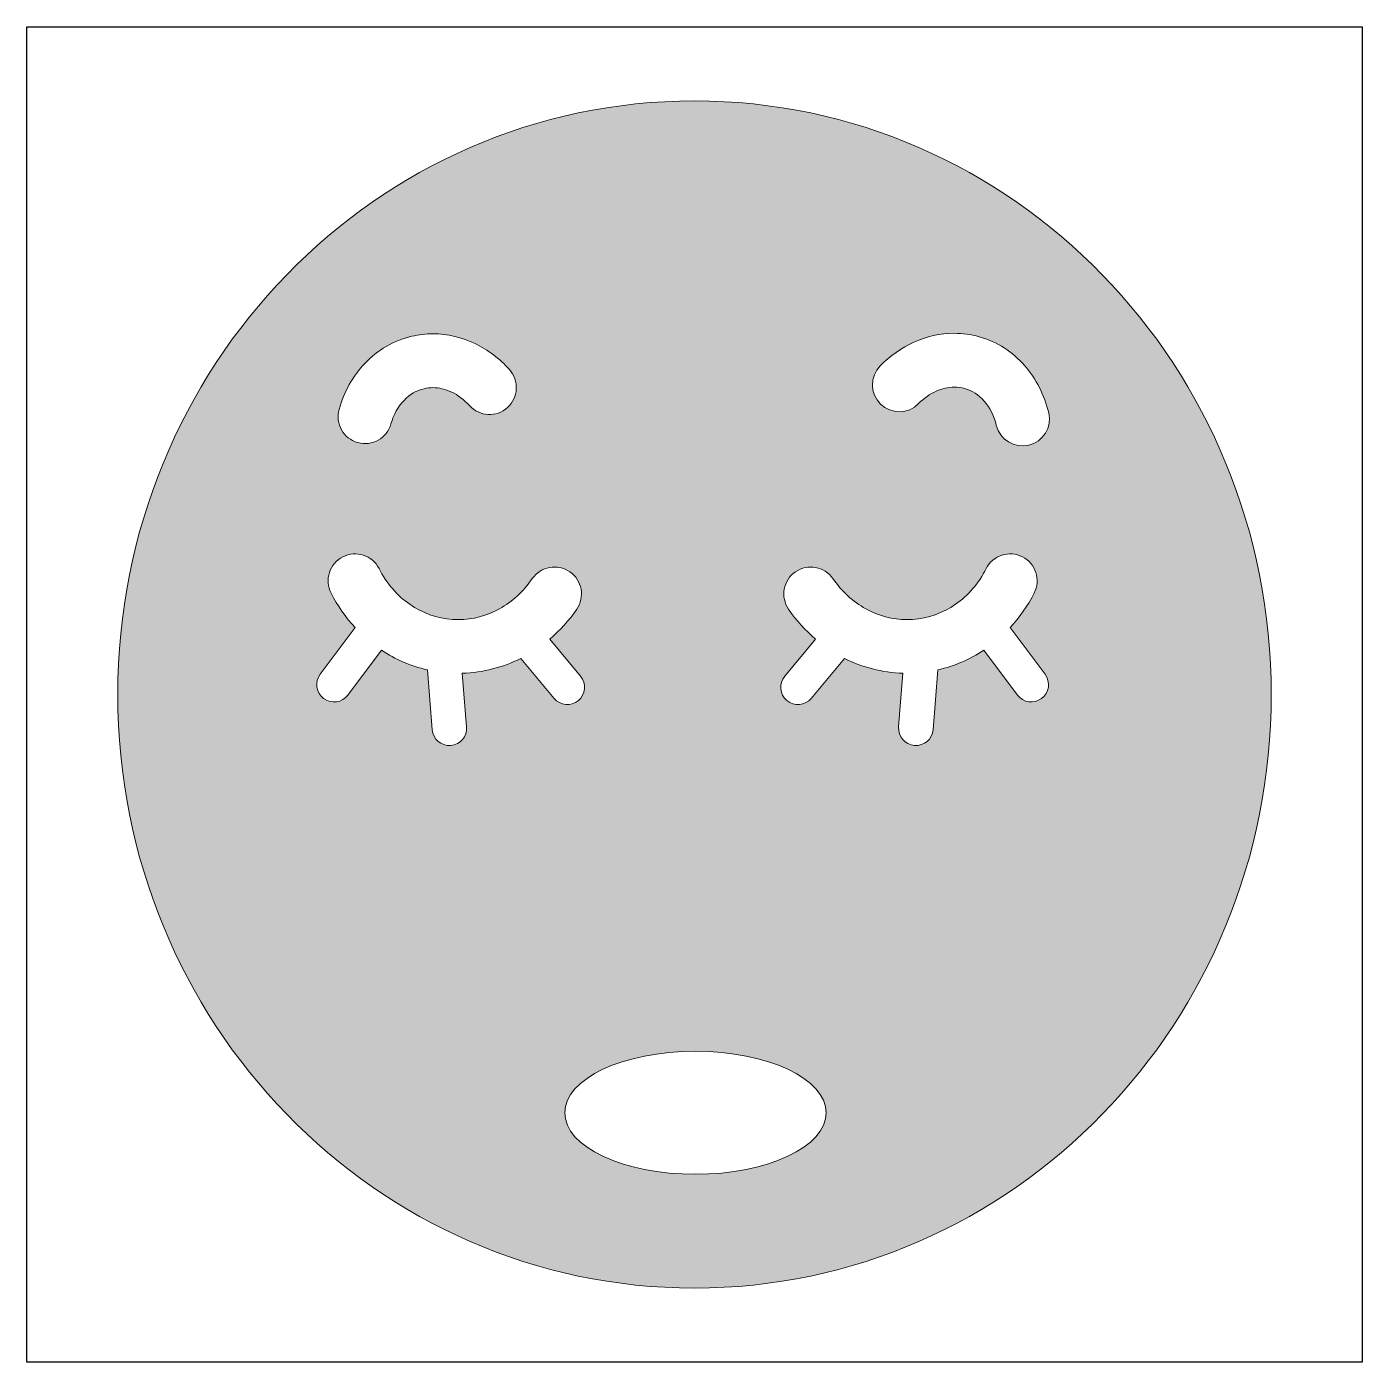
# Model space of a CAD drawing. Header units: inches. Extents: x 0 to 114, y 0 to 114.
import ezdxf

# ---------------------------------------------------------------- set-up
doc = ezdxf.new("R2010")
doc.units = ezdxf.units.IN
doc.header["$MEASUREMENT"] = 0
doc.layers.add('Image Background', color=7, linetype='Continuous')
doc.layers.add('Layer 1', color=7, linetype='Continuous')
picture_1 = doc.add_image_def('image1.png', size_in_pixel=(1350, 1350))

msp = doc.modelspace()

# ---------------------------------------------------------------- hatches: boundary and pattern name
at = {"layer": 'Layer 1', "true_color": 0xfcd672}
h = msp.add_hatch(color=41, dxfattribs=at)
h.dxf.hatch_style = 2
edge = h.paths.add_edge_path()
edge.add_spline(control_points=[(57.15, 107.95), (29.89, 107.95), (7.79, 85.21), (7.79, 57.15), (7.79, 29.09), (29.89, 6.35), (57.15, 6.35), (84.41, 6.35), (106.51, 29.09), (106.51, 57.15), (106.51, 85.21), (84.41, 107.95), (57.15, 107.95)], knot_values=[0, 0, 0, 0, 1, 1, 1, 2, 2, 2, 3, 3, 3, 4, 4, 4, 4], degree=3, periodic=1)
edge = h.paths.add_edge_path()
edge.add_spline(control_points=[(26.73, 81.55), (27.16, 83.04), (27.9, 84.4), (28.96, 85.51), (30.01, 86.61), (31.38, 87.44), (32.96, 87.81), (32.96, 87.81), (32.95, 87.81), (32.95, 87.81), (33.56, 87.95), (34.16, 88.02), (34.76, 88.02), (36.03, 88.02), (37.26, 87.71), (38.37, 87.18), (39.48, 86.65), (40.47, 85.89), (41.31, 84.96), (41.31, 84.96), (41.31, 84.96), (41.31, 84.96), (42.16, 84.02), (42.09, 82.56), (41.15, 81.71), (40.2, 80.85), (38.75, 80.93), (37.89, 81.87), (37.43, 82.38), (36.91, 82.77), (36.37, 83.03), (35.83, 83.29), (35.29, 83.41), (34.76, 83.41), (34.51, 83.41), (34.26, 83.38), (34.01, 83.32), (34.01, 83.32), (34.01, 83.32), (34.01, 83.32), (33.35, 83.17), (32.78, 82.83), (32.29, 82.32), (31.8, 81.81), (31.4, 81.12), (31.17, 80.3), (30.82, 79.07), (29.55, 78.36), (28.33, 78.71), (27.1, 79.05), (26.39, 80.32), (26.73, 81.55)], knot_values=[0, 0, 0, 0, 1, 1, 1, 2, 2, 2, 3, 3, 3, 4, 4, 4, 5, 5, 5, 6, 6, 6, 7, 7, 7, 8, 8, 8, 9, 9, 9, 10, 10, 10, 11, 11, 11, 12, 12, 12, 13, 13, 13, 14, 14, 14, 15, 15, 15, 16, 16, 16, 17, 17, 17, 17], degree=3, periodic=1)
edge = h.paths.add_edge_path()
edge.add_spline(control_points=[(37.65, 54.38), (37.71, 53.56), (37.11, 52.85), (36.29, 52.79), (35.48, 52.72), (34.76, 53.33), (34.7, 54.14), (34.7, 54.14), (34.29, 59.26), (34.29, 59.26), (32.87, 59.58), (31.55, 60.16), (30.37, 60.95), (30.37, 60.95), (27.49, 57.1), (27.49, 57.1), (27, 56.45), (26.07, 56.32), (25.41, 56.81), (24.76, 57.3), (24.63, 58.22), (25.12, 58.88), (25.12, 58.88), (28.11, 62.87), (28.11, 62.87), (27.3, 63.75), (26.6, 64.75), (26.05, 65.83), (26.05, 65.83), (26.05, 65.83), (26.05, 65.83), (25.47, 66.96), (25.91, 68.35), (27.05, 68.93), (28.18, 69.51), (29.57, 69.06), (30.15, 67.93), (30.79, 66.67), (31.7, 65.62), (32.78, 64.87), (33.86, 64.12), (35.1, 63.67), (36.45, 63.58), (36.61, 63.57), (36.77, 63.56), (36.93, 63.56), (38.19, 63.56), (39.38, 63.89), (40.47, 64.49), (41.55, 65.09), (42.52, 65.98), (43.27, 67.07), (44, 68.11), (45.43, 68.38), (46.48, 67.65), (47.53, 66.93), (47.79, 65.5), (47.07, 64.45), (46.41, 63.49), (45.63, 62.64), (44.76, 61.89), (44.76, 61.89), (47.4, 58.72), (47.4, 58.72), (47.92, 58.09), (47.84, 57.16), (47.21, 56.63), (46.58, 56.11), (45.65, 56.19), (45.13, 56.82), (45.13, 56.82), (42.28, 60.24), (42.28, 60.24), (40.75, 59.47), (39.06, 59.02), (37.28, 58.97), (37.28, 58.97), (37.65, 54.38), (37.65, 54.38)], knot_values=[0, 0, 0, 0, 1, 1, 1, 2, 2, 2, 3, 3, 3, 4, 4, 4, 5, 5, 5, 6, 6, 6, 7, 7, 7, 8, 8, 8, 9, 9, 9, 10, 10, 10, 11, 11, 11, 12, 12, 12, 13, 13, 13, 14, 14, 14, 15, 15, 15, 16, 16, 16, 17, 17, 17, 18, 18, 18, 19, 19, 19, 20, 20, 20, 21, 21, 21, 22, 22, 22, 23, 23, 23, 24, 24, 24, 25, 25, 25, 26, 26, 26, 26], degree=3, periodic=1)
edge = h.paths.add_edge_path()
edge.add_spline(control_points=[(57.23, 16.09), (51.05, 16.09), (46.04, 18.45), (46.04, 21.36), (46.04, 24.26), (51.05, 26.62), (57.23, 26.62), (63.41, 26.62), (68.42, 24.26), (68.42, 21.36), (68.42, 18.45), (63.41, 16.09), (57.23, 16.09)], knot_values=[0, 0, 0, 0, 1, 1, 1, 2, 2, 2, 3, 3, 3, 4, 4, 4, 4], degree=3, periodic=1)
edge = h.paths.add_edge_path()
edge.add_spline(control_points=[(86.86, 56.81), (86.2, 56.32), (85.28, 56.45), (84.78, 57.1), (84.78, 57.1), (81.9, 60.95), (81.9, 60.95), (80.72, 60.16), (79.4, 59.58), (77.98, 59.26), (77.98, 59.26), (77.57, 54.14), (77.57, 54.14), (77.51, 53.33), (76.79, 52.72), (75.98, 52.79), (75.16, 52.85), (74.56, 53.56), (74.62, 54.38), (74.62, 54.38), (74.99, 58.97), (74.99, 58.97), (73.21, 59.02), (71.52, 59.47), (69.99, 60.24), (69.99, 60.24), (67.14, 56.82), (67.14, 56.82), (66.62, 56.19), (65.69, 56.11), (65.06, 56.63), (64.43, 57.16), (64.35, 58.09), (64.87, 58.72), (64.87, 58.72), (67.51, 61.89), (67.51, 61.89), (66.64, 62.64), (65.86, 63.49), (65.2, 64.45), (64.48, 65.5), (64.75, 66.93), (65.79, 67.65), (66.84, 68.38), (68.27, 68.11), (69, 67.07), (69.75, 65.98), (70.72, 65.09), (71.8, 64.49), (72.89, 63.89), (74.08, 63.56), (75.34, 63.56), (75.5, 63.56), (75.66, 63.57), (75.82, 63.58), (77.17, 63.67), (78.41, 64.12), (79.49, 64.87), (80.57, 65.62), (81.48, 66.67), (82.12, 67.93), (82.7, 69.06), (84.09, 69.51), (85.22, 68.93), (86.36, 68.35), (86.8, 66.96), (86.22, 65.83), (85.67, 64.75), (84.97, 63.75), (84.16, 62.87), (84.16, 62.87), (87.15, 58.88), (87.15, 58.88), (87.64, 58.22), (87.51, 57.3), (86.86, 56.81)], knot_values=[0, 0, 0, 0, 1, 1, 1, 2, 2, 2, 3, 3, 3, 4, 4, 4, 5, 5, 5, 6, 6, 6, 7, 7, 7, 8, 8, 8, 9, 9, 9, 10, 10, 10, 11, 11, 11, 12, 12, 12, 13, 13, 13, 14, 14, 14, 15, 15, 15, 16, 16, 16, 17, 17, 17, 18, 18, 18, 19, 19, 19, 20, 20, 20, 21, 21, 21, 22, 22, 22, 23, 23, 23, 24, 24, 24, 25, 25, 25, 25], degree=3, periodic=1)
edge = h.paths.add_edge_path()
edge.add_spline(control_points=[(85.76, 78.48), (84.52, 78.19), (83.28, 78.95), (82.98, 80.19), (82.79, 81.02), (82.41, 81.73), (81.95, 82.26), (81.48, 82.79), (80.92, 83.15), (80.27, 83.33), (79.97, 83.41), (79.68, 83.45), (79.38, 83.45), (78.87, 83.45), (78.35, 83.34), (77.83, 83.1), (77.3, 82.87), (76.79, 82.51), (76.33, 82.04), (75.44, 81.13), (73.98, 81.12), (73.07, 82.01), (72.16, 82.9), (72.15, 84.36), (73.04, 85.27), (73.88, 86.12), (74.86, 86.81), (75.93, 87.3), (77, 87.78), (78.17, 88.06), (79.38, 88.06), (80.09, 88.06), (80.8, 87.96), (81.51, 87.77), (83.06, 87.34), (84.4, 86.45), (85.4, 85.3), (86.41, 84.16), (87.1, 82.76), (87.46, 81.25), (87.46, 81.25), (87.46, 81.25), (87.46, 81.25), (87.76, 80.02), (86.99, 78.77), (85.76, 78.48)], knot_values=[0, 0, 0, 0, 1, 1, 1, 2, 2, 2, 3, 3, 3, 4, 4, 4, 5, 5, 5, 6, 6, 6, 7, 7, 7, 8, 8, 8, 9, 9, 9, 10, 10, 10, 11, 11, 11, 12, 12, 12, 13, 13, 13, 14, 14, 14, 15, 15, 15, 15], degree=3, periodic=1)

# ---------------------------------------------------------------- linework, layer by layer
at = {"layer": 'Layer 1', "lineweight": 0}
for points, knots in [([(57.15, 107.95), (29.89, 107.95), (7.79, 85.21), (7.79, 57.15), (7.79, 29.09), (29.89, 6.35), (57.15, 6.35), (84.41, 6.35), (106.51, 29.09), (106.51, 57.15), (106.51, 85.21), (84.41, 107.95), (57.15, 107.95)], [0, 0, 0, 0, 1, 1, 1, 2, 2, 2, 3, 3, 3, 4, 4, 4, 4]), ([(26.73, 81.55), (27.16, 83.04), (27.9, 84.4), (28.96, 85.51), (30.01, 86.61), (31.38, 87.44), (32.96, 87.81), (32.96, 87.81), (32.95, 87.81), (32.95, 87.81), (33.56, 87.95), (34.16, 88.02), (34.76, 88.02), (36.03, 88.02), (37.26, 87.71), (38.37, 87.18), (39.48, 86.65), (40.47, 85.89), (41.31, 84.96), (41.31, 84.96), (41.31, 84.96), (41.31, 84.96), (42.16, 84.02), (42.09, 82.56), (41.15, 81.71), (40.2, 80.85), (38.75, 80.93), (37.89, 81.87), (37.43, 82.38), (36.91, 82.77), (36.37, 83.03), (35.83, 83.29), (35.29, 83.41), (34.76, 83.41), (34.51, 83.41), (34.26, 83.38), (34.01, 83.32), (34.01, 83.32), (34.01, 83.32), (34.01, 83.32), (33.35, 83.17), (32.78, 82.83), (32.29, 82.32), (31.8, 81.81), (31.4, 81.12), (31.17, 80.3), (30.82, 79.07), (29.55, 78.36), (28.33, 78.71), (27.1, 79.05), (26.39, 80.32), (26.73, 81.55)], [0, 0, 0, 0, 1, 1, 1, 2, 2, 2, 3, 3, 3, 4, 4, 4, 5, 5, 5, 6, 6, 6, 7, 7, 7, 8, 8, 8, 9, 9, 9, 10, 10, 10, 11, 11, 11, 12, 12, 12, 13, 13, 13, 14, 14, 14, 15, 15, 15, 16, 16, 16, 17, 17, 17, 17]), ([(85.76, 78.48), (84.52, 78.19), (83.28, 78.95), (82.98, 80.19), (82.79, 81.02), (82.41, 81.73), (81.95, 82.26), (81.48, 82.79), (80.92, 83.15), (80.27, 83.33), (79.97, 83.41), (79.68, 83.45), (79.38, 83.45), (78.87, 83.45), (78.35, 83.34), (77.83, 83.1), (77.3, 82.87), (76.79, 82.51), (76.33, 82.04), (75.44, 81.13), (73.98, 81.12), (73.07, 82.01), (72.16, 82.9), (72.15, 84.36), (73.04, 85.27), (73.88, 86.12), (74.86, 86.81), (75.93, 87.3), (77, 87.78), (78.17, 88.06), (79.38, 88.06), (80.09, 88.06), (80.8, 87.96), (81.51, 87.77), (83.06, 87.34), (84.4, 86.45), (85.4, 85.3), (86.41, 84.16), (87.1, 82.76), (87.46, 81.25), (87.46, 81.25), (87.46, 81.25), (87.46, 81.25), (87.76, 80.02), (86.99, 78.77), (85.76, 78.48)], [0, 0, 0, 0, 1, 1, 1, 2, 2, 2, 3, 3, 3, 4, 4, 4, 5, 5, 5, 6, 6, 6, 7, 7, 7, 8, 8, 8, 9, 9, 9, 10, 10, 10, 11, 11, 11, 12, 12, 12, 13, 13, 13, 14, 14, 14, 15, 15, 15, 15]), ([(37.65, 54.38), (37.71, 53.56), (37.11, 52.85), (36.29, 52.79), (35.48, 52.72), (34.76, 53.33), (34.7, 54.14), (34.7, 54.14), (34.29, 59.26), (34.29, 59.26), (32.87, 59.58), (31.55, 60.16), (30.37, 60.95), (30.37, 60.95), (27.49, 57.1), (27.49, 57.1), (27, 56.45), (26.07, 56.32), (25.41, 56.81), (24.76, 57.3), (24.63, 58.22), (25.12, 58.88), (25.12, 58.88), (28.11, 62.87), (28.11, 62.87), (27.3, 63.75), (26.6, 64.75), (26.05, 65.83), (26.05, 65.83), (26.05, 65.83), (26.05, 65.83), (25.47, 66.96), (25.91, 68.35), (27.05, 68.93), (28.18, 69.51), (29.57, 69.06), (30.15, 67.93), (30.79, 66.67), (31.7, 65.62), (32.78, 64.87), (33.86, 64.12), (35.1, 63.67), (36.45, 63.58), (36.61, 63.57), (36.77, 63.56), (36.93, 63.56), (38.19, 63.56), (39.38, 63.89), (40.47, 64.49), (41.55, 65.09), (42.52, 65.98), (43.27, 67.07), (44, 68.11), (45.43, 68.38), (46.48, 67.65), (47.53, 66.93), (47.79, 65.5), (47.07, 64.45), (46.41, 63.49), (45.63, 62.64), (44.76, 61.89), (44.76, 61.89), (47.4, 58.72), (47.4, 58.72), (47.92, 58.09), (47.84, 57.16), (47.21, 56.63), (46.58, 56.11), (45.65, 56.19), (45.13, 56.82), (45.13, 56.82), (42.28, 60.24), (42.28, 60.24), (40.75, 59.47), (39.06, 59.02), (37.28, 58.97), (37.28, 58.97), (37.65, 54.38), (37.65, 54.38)], [0, 0, 0, 0, 1, 1, 1, 2, 2, 2, 3, 3, 3, 4, 4, 4, 5, 5, 5, 6, 6, 6, 7, 7, 7, 8, 8, 8, 9, 9, 9, 10, 10, 10, 11, 11, 11, 12, 12, 12, 13, 13, 13, 14, 14, 14, 15, 15, 15, 16, 16, 16, 17, 17, 17, 18, 18, 18, 19, 19, 19, 20, 20, 20, 21, 21, 21, 22, 22, 22, 23, 23, 23, 24, 24, 24, 25, 25, 25, 26, 26, 26, 26]), ([(86.86, 56.81), (86.2, 56.32), (85.28, 56.45), (84.78, 57.1), (84.78, 57.1), (81.9, 60.95), (81.9, 60.95), (80.72, 60.16), (79.4, 59.58), (77.98, 59.26), (77.98, 59.26), (77.57, 54.14), (77.57, 54.14), (77.51, 53.33), (76.79, 52.72), (75.98, 52.79), (75.16, 52.85), (74.56, 53.56), (74.62, 54.38), (74.62, 54.38), (74.99, 58.97), (74.99, 58.97), (73.21, 59.02), (71.52, 59.47), (69.99, 60.24), (69.99, 60.24), (67.14, 56.82), (67.14, 56.82), (66.62, 56.19), (65.69, 56.11), (65.06, 56.63), (64.43, 57.16), (64.35, 58.09), (64.87, 58.72), (64.87, 58.72), (67.51, 61.89), (67.51, 61.89), (66.64, 62.64), (65.86, 63.49), (65.2, 64.45), (64.48, 65.5), (64.75, 66.93), (65.79, 67.65), (66.84, 68.38), (68.27, 68.11), (69, 67.07), (69.75, 65.98), (70.72, 65.09), (71.8, 64.49), (72.89, 63.89), (74.08, 63.56), (75.34, 63.56), (75.5, 63.56), (75.66, 63.57), (75.82, 63.58), (77.17, 63.67), (78.41, 64.12), (79.49, 64.87), (80.57, 65.62), (81.48, 66.67), (82.12, 67.93), (82.7, 69.06), (84.09, 69.51), (85.22, 68.93), (86.36, 68.35), (86.8, 66.96), (86.22, 65.83), (85.67, 64.75), (84.97, 63.75), (84.16, 62.87), (84.16, 62.87), (87.15, 58.88), (87.15, 58.88), (87.64, 58.22), (87.51, 57.3), (86.86, 56.81)], [0, 0, 0, 0, 1, 1, 1, 2, 2, 2, 3, 3, 3, 4, 4, 4, 5, 5, 5, 6, 6, 6, 7, 7, 7, 8, 8, 8, 9, 9, 9, 10, 10, 10, 11, 11, 11, 12, 12, 12, 13, 13, 13, 14, 14, 14, 15, 15, 15, 16, 16, 16, 17, 17, 17, 18, 18, 18, 19, 19, 19, 20, 20, 20, 21, 21, 21, 22, 22, 22, 23, 23, 23, 24, 24, 24, 25, 25, 25, 25]), ([(57.23, 16.09), (51.05, 16.09), (46.04, 18.45), (46.04, 21.36), (46.04, 24.26), (51.05, 26.62), (57.23, 26.62), (63.41, 26.62), (68.42, 24.26), (68.42, 21.36), (68.42, 18.45), (63.41, 16.09), (57.23, 16.09)], [0, 0, 0, 0, 1, 1, 1, 2, 2, 2, 3, 3, 3, 4, 4, 4, 4])]:
    msp.add_open_spline(points, degree=3, knots=knots, dxfattribs=at)

# ---------------------------------------------------------------- pictures from other files: only their frames are drawn
at = {"layer": 'Image Background'}
image = msp.add_image(picture_1, insert=(0, 0), size_in_units=(114.3, 114.3), dxfattribs=at)

doc.saveas('drawing.dxf')
